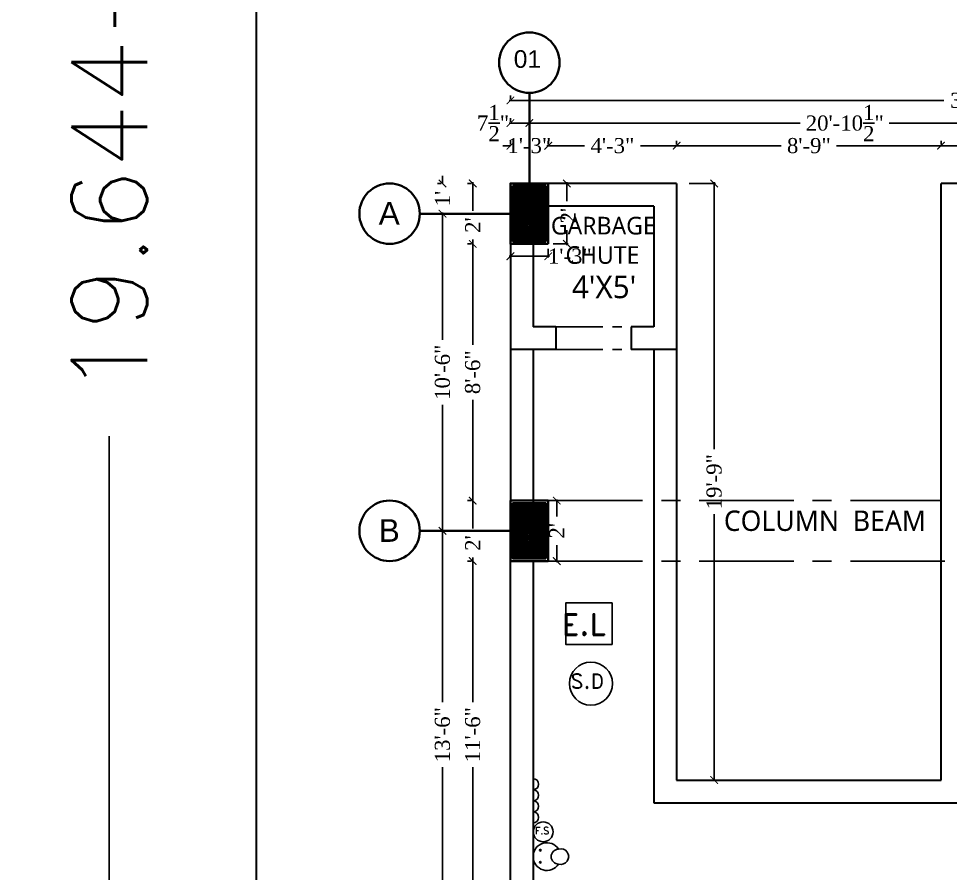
# Model space of a CAD drawing. Header units: inches. Extents: x 137014 to 144844, y -150241 to -148176.
# Drawn here: x 142011.2 to 142381.2, y -149678.9 to -149339.4 of the extents above; entities that cross this region are included whole.
import ezdxf

# ---------------------------------------------------------------- set-up
doc = ezdxf.new("R2010")
doc.units = ezdxf.units.IN
doc.header["$LTSCALE"] = 15
doc.header["$MEASUREMENT"] = 0
doc.header["$PDMODE"] = 2
doc.linetypes.add('CENTER', pattern=[2, 1.25, -0.25, 0.25, -0.25])
doc.linetypes.add('DASHEDX2', pattern=[1.5, 1, -0.5])
doc.layers.get('0').update_dxf_attribs({"linetype": 'CONTINUOUS'})
doc.layers.get('Defpoints').update_dxf_attribs({"linetype": 'CONTINUOUS'})
for name, color, linetype in [('COLUMN', 4, 'CONTINUOUS'), ('Column Hatch', 32, 'CONTINUOUS'), ('dimenion', 8, 'CONTINUOUS'), ('dooted', 7, 'DASHEDX2'), ('HACH', 8, 'CONTINUOUS'), ('HATCH', 252, 'CONTINUOUS'), ('TEXT', 2, 'CONTINUOUS')]:
    doc.layers.add(name, color=color, linetype=linetype)
doc.layers.add('tex2', color=2, linetype='CONTINUOUS', lineweight=0)
doc.layers.add('WALL', color=1, linetype='CONTINUOUS', lineweight=30)
doc.styles.add('arial', font='times.ttf')
doc.styles.add('ROMANS', font='romans.shx')
doc.styles.get("Standard").update_dxf_attribs({"font": 'romand.shx', "height": 8})
doc.styles.add('times', font='times.ttf', dxfattribs={"height": 6})
doc.dimstyles.new('AHSAN', dxfattribs={"dimtxt": 8, "dimasz": 2, "dimexe": 0, "dimexo": 0, "dimgap": 0, "dimtad": 0, "dimdec": 4, "dimzin": 0, "dimdsep": 46, "dimlunit": 4, "dimtxsty": 'ROMANS', "dimblk1": 'OBLIQUE', "dimblk2": 'OBLIQUE', "dimsah": 1, "dimcen": 0, "dimdle": 2, "dimclrd": 256, "dimclre": 256, "dimclrt": 5, "dimadec": 0, "dimazin": 0, "dimtfac": 1, "dimtdec": 4, "dimtofl": 0, "dimtmove": 1, "dimatfit": 3, "dimldrblk": 'OBLIQUE', "dimfxl": 12, "dimfxlon": 1, "dimtolj": 1, "dimtzin": 0, "dimarcsym": 0})
doc.dimstyles.new('NAUMAN', dxfattribs={"dimtxt": 7, "dimasz": 3, "dimexe": 0.5, "dimexo": 2, "dimgap": 3, "dimtad": 0, "dimdec": 1, "dimzin": 0, "dimdsep": 46, "dimlunit": 4, "dimtxsty": 'times', "dimblk1": 'ARCHTICK', "dimblk2": 'ARCHTICK', "dimsah": 1, "dimcen": 0, "dimdle": 0.5, "dimclrd": 256, "dimclre": 256, "dimclrt": 2, "dimadec": 0, "dimazin": 0, "dimtfac": 1, "dimtdec": 1, "dimtix": 1, "dimtofl": 0, "dimtmove": 1, "dimatfit": 3, "dimldrblk": 'ARCHTICK', "dimfxl": 4, "dimtolj": 1, "dimtzin": 0, "dimarcsym": 0})

# ---------------------------------------------------------------- blocks, each defined once
blk = doc.blocks.new('_ARCHTICK')
at = {"color": 0, "linetype": 'ByBlock', "const_width": 0.15}
blk.add_lwpolyline([(-0.5, -0.5), (0.5, 0.5)], dxfattribs=at)
blk = doc.blocks.new('*D1028')
at = {"layer": 'Defpoints', "color": 0, "ltscale": 5, "transparency": 16777216}
for p in [(142221.49, -149530.84), (142221.49, -149554.84), (142224.89, -149554.84)]:
    blk.add_point(p, dxfattribs=at)
at = {"layer": 'dimenion', "lineweight": -2, "ltscale": 5, "transparency": 16777216}
for p, q in [((142223.49, -149530.84), (142225.39, -149530.84)), ((142224.89, -149530.34), (142224.89, -149537.11)), ((142224.89, -149555.34), (142224.89, -149548.57)), ((142223.49, -149554.84), (142225.39, -149554.84))]:
    blk.add_line(p, q, dxfattribs=at)
at = {"layer": 'dimenion', "lineweight": -2, "ltscale": 5, "transparency": 16777216, "xscale": 3, "yscale": 3, "zscale": 3}
for p, rotation in [((142224.89, -149530.84), 90), ((142224.89, -149554.84), 270)]:
    blk.add_blockref('_ARCHTICK', p, dxfattribs=dict(at, rotation=rotation))
at = {"layer": 'dimenion', "color": 2, "ltscale": 5, "transparency": 16777216, "insert": (142224.89, -149542.84), "char_height": 6, "attachment_point": 5, "rotation": 90, "style": 'times'}
blk.add_mtext("\\A1;2'", dxfattribs=at)
blk = doc.blocks.new('*D1029')
at = {"layer": 'Defpoints', "color": 0, "ltscale": 5, "transparency": 16777216}
for p in [(142275.49, -149404.84), (142272.49, -149641.84), (142287.38, -149641.84)]:
    blk.add_point(p, dxfattribs=at)
at = {"layer": 'HATCH', "lineweight": -2, "ltscale": 5, "transparency": 16777216}
for p, q in [((142277.49, -149404.84), (142287.88, -149404.84)), ((142287.38, -149404.34), (142287.38, -149510.43)), ((142287.38, -149642.34), (142287.38, -149536.26)), ((142274.49, -149641.84), (142287.88, -149641.84))]:
    blk.add_line(p, q, dxfattribs=at)
at = {"layer": 'HATCH', "lineweight": -2, "ltscale": 5, "transparency": 16777216, "xscale": 3, "yscale": 3, "zscale": 3}
for p, rotation in [((142287.38, -149404.84), 90), ((142287.38, -149641.84), 270)]:
    blk.add_blockref('_ARCHTICK', p, dxfattribs=dict(at, rotation=rotation))
at = {"layer": 'HATCH', "color": 2, "ltscale": 5, "transparency": 16777216, "insert": (142287.38, -149523.34), "char_height": 6, "attachment_point": 5, "rotation": 90, "style": 'times'}
blk.add_mtext('\\A1;19\'-9"', dxfattribs=at)
blk = doc.blocks.new('*D1033')
at = {"layer": 'Defpoints', "color": 0, "ltscale": 5, "transparency": 16777216}
for p in [(142221.49, -149404.84), (142221.49, -149428.84), (142228.9, -149428.84)]:
    blk.add_point(p, dxfattribs=at)
at = {"layer": 'dimenion', "lineweight": -2, "ltscale": 5, "transparency": 16777216}
for p, q in [((142223.49, -149404.84), (142229.4, -149404.84)), ((142228.9, -149404.34), (142228.9, -149411.93)), ((142228.9, -149429.34), (142228.9, -149423.39)), ((142223.49, -149428.84), (142229.4, -149428.84))]:
    blk.add_line(p, q, dxfattribs=at)
at = {"layer": 'dimenion', "lineweight": -2, "ltscale": 5, "transparency": 16777216, "xscale": 3, "yscale": 3, "zscale": 3}
for p, rotation in [((142228.9, -149404.84), 90), ((142228.9, -149428.84), 270)]:
    blk.add_blockref('_ARCHTICK', p, dxfattribs=dict(at, rotation=rotation))
at = {"layer": 'dimenion', "color": 2, "ltscale": 5, "transparency": 16777216, "insert": (142229.39, -149417.66), "char_height": 6, "attachment_point": 5, "rotation": 90, "style": 'times'}
blk.add_mtext("\\A1;2'", dxfattribs=at)
blk = doc.blocks.new('*D1034')
at = {"layer": 'Defpoints', "color": 0, "ltscale": 5, "transparency": 16777216}
for p in [(142206.49, -149428.84), (142221.49, -149428.84), (142206.49, -149433.76)]:
    blk.add_point(p, dxfattribs=at)
at = {"layer": 'dimenion', "lineweight": -2, "ltscale": 5, "transparency": 16777216}
for p, q in [((142206.49, -149430.84), (142206.49, -149434.26)), ((142221.49, -149430.84), (142221.49, -149434.26)), ((142221.99, -149433.76), (142205.99, -149433.76))]:
    blk.add_line(p, q, dxfattribs=at)
at = {"layer": 'dimenion', "lineweight": -2, "ltscale": 5, "transparency": 16777216, "xscale": 3, "yscale": 3, "zscale": 3, "rotation": 180}
blk.add_blockref('_ARCHTICK', (142206.49, -149433.76), dxfattribs=at)
at = {"layer": 'dimenion', "lineweight": -2, "ltscale": 5, "transparency": 16777216, "xscale": 3, "yscale": 3, "zscale": 3}
blk.add_blockref('_ARCHTICK', (142221.49, -149433.76), dxfattribs=at)
at = {"layer": 'dimenion', "color": 2, "ltscale": 5, "transparency": 16777216, "insert": (142230.06, -149433.74), "char_height": 6, "attachment_point": 5, "style": 'times'}
blk.add_mtext('\\A1;1\'-3"', dxfattribs=at)
blk = doc.blocks.new('*D1038')
at = {"layer": 'Defpoints', "color": 0, "ltscale": 5, "transparency": 16777216}
for p in [(142272.49, -149389.84), (142272.49, -149389.84), (142377.49, -149389.84)]:
    blk.add_point(p, dxfattribs=at)
at = {"layer": 'HATCH', "lineweight": -2, "ltscale": 5, "transparency": 16777216}
for p, q in [((142272.49, -149387.84), (142272.49, -149389.34)), ((142377.49, -149387.84), (142377.49, -149389.34)), ((142271.99, -149389.84), (142314.04, -149389.84)), ((142377.99, -149389.84), (142335.93, -149389.84))]:
    blk.add_line(p, q, dxfattribs=at)
at = {"layer": 'HATCH', "lineweight": -2, "ltscale": 5, "transparency": 16777216, "xscale": 3, "yscale": 3, "zscale": 3, "rotation": 180}
blk.add_blockref('_ARCHTICK', (142272.49, -149389.84), dxfattribs=at)
at = {"layer": 'HATCH', "lineweight": -2, "ltscale": 5, "transparency": 16777216, "xscale": 3, "yscale": 3, "zscale": 3}
blk.add_blockref('_ARCHTICK', (142377.49, -149389.84), dxfattribs=at)
at = {"layer": 'HATCH', "color": 2, "ltscale": 5, "transparency": 16777216, "insert": (142324.99, -149389.84), "char_height": 6, "attachment_point": 5, "style": 'times'}
blk.add_mtext('\\A1;8\'-9"', dxfattribs=at)
blk = doc.blocks.new('*D1039')
at = {"layer": 'Defpoints', "color": 0, "ltscale": 5, "transparency": 16777216}
for p in [(142206.49, -149389.84), (142206.49, -149389.84), (142221.49, -149389.84)]:
    blk.add_point(p, dxfattribs=at)
at = {"layer": 'HATCH', "lineweight": -2, "ltscale": 5, "transparency": 16777216}
for p, q in [((142206.49, -149387.84), (142206.49, -149389.34)), ((142221.49, -149387.84), (142221.49, -149389.34)), ((142206.49, -149389.84), (142203.49, -149389.84)), ((142221.49, -149389.84), (142224.49, -149389.84))]:
    blk.add_line(p, q, dxfattribs=at)
at = {"layer": 'HATCH', "lineweight": -2, "ltscale": 5, "transparency": 16777216, "xscale": 3, "yscale": 3, "zscale": 3}
blk.add_blockref('_ARCHTICK', (142206.49, -149389.84), dxfattribs=at)
at = {"layer": 'HATCH', "lineweight": -2, "ltscale": 5, "transparency": 16777216, "xscale": 3, "yscale": 3, "zscale": 3, "rotation": 180}
blk.add_blockref('_ARCHTICK', (142221.49, -149389.84), dxfattribs=at)
at = {"layer": 'HATCH', "color": 2, "ltscale": 5, "transparency": 16777216, "insert": (142213.99, -149389.84), "char_height": 6, "attachment_point": 5, "style": 'times'}
blk.add_mtext('\\A1;1\'-3"', dxfattribs=at)
blk = doc.blocks.new('*D1040')
at = {"layer": 'Defpoints', "color": 0, "ltscale": 5, "transparency": 16777216}
for p in [(142221.49, -149389.84), (142272.49, -149389.84), (142272.49, -149389.84)]:
    blk.add_point(p, dxfattribs=at)
at = {"layer": 'HATCH', "lineweight": -2, "ltscale": 5, "transparency": 16777216}
for p, q in [((142221.49, -149387.84), (142221.49, -149389.34)), ((142272.49, -149387.84), (142272.49, -149389.34)), ((142220.99, -149389.84), (142235.84, -149389.84)), ((142272.99, -149389.84), (142258.13, -149389.84))]:
    blk.add_line(p, q, dxfattribs=at)
at = {"layer": 'HATCH', "lineweight": -2, "ltscale": 5, "transparency": 16777216, "xscale": 3, "yscale": 3, "zscale": 3, "rotation": 180}
blk.add_blockref('_ARCHTICK', (142221.49, -149389.84), dxfattribs=at)
at = {"layer": 'HATCH', "lineweight": -2, "ltscale": 5, "transparency": 16777216, "xscale": 3, "yscale": 3, "zscale": 3}
blk.add_blockref('_ARCHTICK', (142272.49, -149389.84), dxfattribs=at)
at = {"layer": 'HATCH', "color": 2, "ltscale": 5, "transparency": 16777216, "insert": (142246.99, -149389.84), "char_height": 6, "attachment_point": 5, "style": 'times'}
blk.add_mtext('\\A1;4\'-3"', dxfattribs=at)
blk = doc.blocks.new('*D1041')
at = {"layer": 'Defpoints', "color": 0, "ltscale": 5, "transparency": 16777216}
for p in [(142377.49, -149389.84), (142452.49, -149389.84), (142452.49, -149389.84)]:
    blk.add_point(p, dxfattribs=at)
at = {"layer": 'HATCH', "lineweight": -2, "ltscale": 5, "transparency": 16777216}
for p, q in [((142377.49, -149387.84), (142377.49, -149389.34)), ((142452.49, -149387.84), (142452.49, -149389.34)), ((142376.99, -149389.84), (142403.96, -149389.84)), ((142452.99, -149389.84), (142426.01, -149389.84))]:
    blk.add_line(p, q, dxfattribs=at)
at = {"layer": 'HATCH', "lineweight": -2, "ltscale": 5, "transparency": 16777216, "xscale": 3, "yscale": 3, "zscale": 3, "rotation": 180}
blk.add_blockref('_ARCHTICK', (142377.49, -149389.84), dxfattribs=at)
at = {"layer": 'HATCH', "lineweight": -2, "ltscale": 5, "transparency": 16777216, "xscale": 3, "yscale": 3, "zscale": 3}
blk.add_blockref('_ARCHTICK', (142452.49, -149389.84), dxfattribs=at)
at = {"layer": 'HATCH', "color": 2, "ltscale": 5, "transparency": 16777216, "insert": (142414.99, -149389.84), "char_height": 6, "attachment_point": 5, "style": 'times'}
blk.add_mtext('\\A1;6\'-3"', dxfattribs=at)
blk = doc.blocks.new('*D1045')
at = {"layer": 'Defpoints', "color": 0, "ltscale": 5, "transparency": 16777216}
for p in [(142213.99, -149380.84), (142464.49, -149380.84), (142464.49, -149380.84)]:
    blk.add_point(p, dxfattribs=at)
at = {"layer": 'HATCH', "lineweight": -2, "ltscale": 5, "transparency": 16777216}
for p, q in [((142213.49, -149380.84), (142321.59, -149380.84)), ((142213.99, -149378.84), (142213.99, -149380.34)), ((142464.99, -149380.84), (142356.88, -149380.84)), ((142464.49, -149378.84), (142464.49, -149380.34))]:
    blk.add_line(p, q, dxfattribs=at)
at = {"layer": 'HATCH', "lineweight": -2, "ltscale": 5, "transparency": 16777216, "xscale": 3, "yscale": 3, "zscale": 3, "rotation": 180}
blk.add_blockref('_ARCHTICK', (142213.99, -149380.84), dxfattribs=at)
at = {"layer": 'HATCH', "lineweight": -2, "ltscale": 5, "transparency": 16777216, "xscale": 3, "yscale": 3, "zscale": 3}
blk.add_blockref('_ARCHTICK', (142464.49, -149380.84), dxfattribs=at)
at = {"layer": 'HATCH', "color": 2, "ltscale": 5, "transparency": 16777216, "insert": (142339.24, -149380.84), "char_height": 6, "attachment_point": 5, "style": 'times'}
blk.add_mtext('\\A1;20\'-10{\\H1.000000x;\\S1/2;}"', dxfattribs=at)
blk = doc.blocks.new('*D1048')
at = {"layer": 'Defpoints', "color": 0, "ltscale": 5, "transparency": 16777216}
for p in [(142206.49, -149380.84), (142206.49, -149380.84), (142213.99, -149380.84)]:
    blk.add_point(p, dxfattribs=at)
at = {"layer": 'HATCH', "lineweight": -2, "ltscale": 5, "transparency": 16777216}
for p, q in [((142214.49, -149380.84), (142205.99, -149380.84)), ((142206.49, -149378.84), (142206.49, -149380.34)), ((142213.99, -149378.84), (142213.99, -149380.34))]:
    blk.add_line(p, q, dxfattribs=at)
at = {"layer": 'HATCH', "lineweight": -2, "ltscale": 5, "transparency": 16777216, "xscale": 3, "yscale": 3, "zscale": 3, "rotation": 180}
blk.add_blockref('_ARCHTICK', (142206.49, -149380.84), dxfattribs=at)
at = {"layer": 'HATCH', "lineweight": -2, "ltscale": 5, "transparency": 16777216, "xscale": 3, "yscale": 3, "zscale": 3}
blk.add_blockref('_ARCHTICK', (142213.99, -149380.84), dxfattribs=at)
at = {"layer": 'HATCH', "color": 2, "ltscale": 5, "transparency": 16777216, "insert": (142199.57, -149380.84), "char_height": 6, "attachment_point": 5, "style": 'times'}
blk.add_mtext('\\A1;7{\\H1.000000x;\\S1/2;}"', dxfattribs=at)
blk = doc.blocks.new('*D1049')
at = {"layer": 'Defpoints', "color": 0, "ltscale": 5, "transparency": 16777216}
for p in [(142206.49, -149371.84), (142566.49, -149371.84), (142566.49, -149371.84)]:
    blk.add_point(p, dxfattribs=at)
at = {"layer": 'HATCH', "lineweight": -2, "ltscale": 5, "transparency": 16777216}
for p, q in [((142206.49, -149369.84), (142206.49, -149371.34)), ((142566.49, -149369.84), (142566.49, -149371.34)), ((142205.99, -149371.84), (142378.63, -149371.84)), ((142566.99, -149371.84), (142394.35, -149371.84))]:
    blk.add_line(p, q, dxfattribs=at)
at = {"layer": 'HATCH', "lineweight": -2, "ltscale": 5, "transparency": 16777216, "xscale": 3, "yscale": 3, "zscale": 3, "rotation": 180}
blk.add_blockref('_ARCHTICK', (142206.49, -149371.84), dxfattribs=at)
at = {"layer": 'HATCH', "lineweight": -2, "ltscale": 5, "transparency": 16777216, "xscale": 3, "yscale": 3, "zscale": 3}
blk.add_blockref('_ARCHTICK', (142566.49, -149371.84), dxfattribs=at)
at = {"layer": 'HATCH', "color": 2, "ltscale": 5, "transparency": 16777216, "insert": (142386.49, -149371.84), "char_height": 6, "attachment_point": 5, "style": 'times'}
blk.add_mtext("\\A1;30'", dxfattribs=at)
blk = doc.blocks.new('*D1068')
at = {"layer": 'Defpoints', "color": 0, "ltscale": 5, "transparency": 16777216}
for p in [(142179.49, -149404.84), (142179.49, -149404.84), (142179.49, -149416.84)]:
    blk.add_point(p, dxfattribs=at)
at = {"layer": 'HATCH', "lineweight": -2, "ltscale": 5, "transparency": 16777216}
for p, q in [((142179.49, -149404.84), (142179.49, -149401.84)), ((142177.49, -149404.84), (142178.99, -149404.84)), ((142177.49, -149416.84), (142178.99, -149416.84)), ((142179.49, -149416.84), (142179.49, -149419.84))]:
    blk.add_line(p, q, dxfattribs=at)
at = {"layer": 'HATCH', "lineweight": -2, "ltscale": 5, "transparency": 16777216, "xscale": 3, "yscale": 3, "zscale": 3}
for p, rotation in [((142179.49, -149404.84), 270), ((142179.49, -149416.84), 90)]:
    blk.add_blockref('_ARCHTICK', p, dxfattribs=dict(at, rotation=rotation))
at = {"layer": 'HATCH', "color": 2, "ltscale": 5, "transparency": 16777216, "insert": (142179.49, -149410.84), "char_height": 6, "attachment_point": 5, "rotation": 90, "style": 'times'}
blk.add_mtext("\\A1;1'", dxfattribs=at)
blk = doc.blocks.new('*D1069')
at = {"layer": 'Defpoints', "color": 0, "ltscale": 5, "transparency": 16777216}
for p in [(142179.49, -149416.84), (142179.49, -149542.84), (142179.49, -149542.84)]:
    blk.add_point(p, dxfattribs=at)
at = {"layer": 'HATCH', "lineweight": -2, "ltscale": 5, "transparency": 16777216}
for p, q in [((142177.49, -149416.84), (142178.99, -149416.84)), ((142179.49, -149416.34), (142179.49, -149466.93)), ((142179.49, -149543.34), (142179.49, -149492.76)), ((142177.49, -149542.84), (142178.99, -149542.84))]:
    blk.add_line(p, q, dxfattribs=at)
at = {"layer": 'HATCH', "lineweight": -2, "ltscale": 5, "transparency": 16777216, "xscale": 3, "yscale": 3, "zscale": 3}
for p, rotation in [((142179.49, -149416.84), 90), ((142179.49, -149542.84), 270)]:
    blk.add_blockref('_ARCHTICK', p, dxfattribs=dict(at, rotation=rotation))
at = {"layer": 'HATCH', "color": 2, "ltscale": 5, "transparency": 16777216, "insert": (142179.49, -149479.84), "char_height": 6, "attachment_point": 5, "rotation": 90, "style": 'times'}
blk.add_mtext('\\A1;10\'-6"', dxfattribs=at)
blk = doc.blocks.new('*D1070')
at = {"layer": 'Defpoints', "color": 0, "ltscale": 5, "transparency": 16777216}
for p in [(142179.49, -149542.84), (142179.49, -149704.84), (142179.49, -149704.84)]:
    blk.add_point(p, dxfattribs=at)
at = {"layer": 'HATCH', "lineweight": -2, "ltscale": 5, "transparency": 16777216}
for p, q in [((142177.49, -149542.84), (142178.99, -149542.84)), ((142179.49, -149542.34), (142179.49, -149610.93)), ((142179.49, -149705.34), (142179.49, -149636.76)), ((142177.49, -149704.84), (142178.99, -149704.84))]:
    blk.add_line(p, q, dxfattribs=at)
at = {"layer": 'HATCH', "lineweight": -2, "ltscale": 5, "transparency": 16777216, "xscale": 3, "yscale": 3, "zscale": 3}
for p, rotation in [((142179.49, -149542.84), 90), ((142179.49, -149704.84), 270)]:
    blk.add_blockref('_ARCHTICK', p, dxfattribs=dict(at, rotation=rotation))
at = {"layer": 'HATCH', "color": 2, "ltscale": 5, "transparency": 16777216, "insert": (142179.49, -149623.84), "char_height": 6, "attachment_point": 5, "rotation": 90, "style": 'times'}
blk.add_mtext('\\A1;13\'-6"', dxfattribs=at)
blk = doc.blocks.new('*D1075')
at = {"layer": 'Defpoints', "color": 0, "ltscale": 5, "transparency": 16777216}
for p in [(142191.49, -149404.84), (142191.49, -149428.84), (142191.49, -149428.84)]:
    blk.add_point(p, dxfattribs=at)
at = {"layer": 'HATCH', "lineweight": -2, "ltscale": 5, "transparency": 16777216}
for p, q in [((142189.49, -149404.84), (142190.99, -149404.84)), ((142191.49, -149404.34), (142191.49, -149415.67)), ((142189.49, -149428.84), (142190.99, -149428.84)), ((142191.49, -149429.34), (142191.49, -149427.13))]:
    blk.add_line(p, q, dxfattribs=at)
at = {"layer": 'HATCH', "lineweight": -2, "ltscale": 5, "transparency": 16777216, "xscale": 3, "yscale": 3, "zscale": 3}
for p, rotation in [((142191.49, -149404.84), 90), ((142191.49, -149428.84), 270)]:
    blk.add_blockref('_ARCHTICK', p, dxfattribs=dict(at, rotation=rotation))
at = {"layer": 'HATCH', "color": 2, "ltscale": 5, "transparency": 16777216, "insert": (142191.49, -149421.4), "char_height": 6, "attachment_point": 5, "rotation": 90, "style": 'times'}
blk.add_mtext("\\A1;2'", dxfattribs=at)
blk = doc.blocks.new('*D1076')
at = {"layer": 'Defpoints', "color": 0, "ltscale": 5, "transparency": 16777216}
for p in [(142191.49, -149428.84), (142191.49, -149530.84), (142191.49, -149530.84)]:
    blk.add_point(p, dxfattribs=at)
at = {"layer": 'HATCH', "lineweight": -2, "ltscale": 5, "transparency": 16777216}
for p, q in [((142189.49, -149428.84), (142190.99, -149428.84)), ((142191.49, -149428.34), (142191.49, -149468.89)), ((142191.49, -149531.34), (142191.49, -149490.79)), ((142189.49, -149530.84), (142190.99, -149530.84))]:
    blk.add_line(p, q, dxfattribs=at)
at = {"layer": 'HATCH', "lineweight": -2, "ltscale": 5, "transparency": 16777216, "xscale": 3, "yscale": 3, "zscale": 3}
for p, rotation in [((142191.49, -149428.84), 90), ((142191.49, -149530.84), 270)]:
    blk.add_blockref('_ARCHTICK', p, dxfattribs=dict(at, rotation=rotation))
at = {"layer": 'HATCH', "color": 2, "ltscale": 5, "transparency": 16777216, "insert": (142191.49, -149479.84), "char_height": 6, "attachment_point": 5, "rotation": 90, "style": 'times'}
blk.add_mtext('\\A1;8\'-6"', dxfattribs=at)
blk = doc.blocks.new('*D1077')
at = {"layer": 'Defpoints', "color": 0, "ltscale": 5, "transparency": 16777216}
for p in [(142191.49, -149530.84), (142191.49, -149554.84), (142191.49, -149554.84)]:
    blk.add_point(p, dxfattribs=at)
at = {"layer": 'HATCH', "lineweight": -2, "ltscale": 5, "transparency": 16777216}
for p, q in [((142189.49, -149530.84), (142190.99, -149530.84)), ((142191.49, -149530.34), (142191.49, -149541.98)), ((142189.49, -149554.84), (142190.99, -149554.84)), ((142191.49, -149555.34), (142191.49, -149553.44))]:
    blk.add_line(p, q, dxfattribs=at)
at = {"layer": 'HATCH', "lineweight": -2, "ltscale": 5, "transparency": 16777216, "xscale": 3, "yscale": 3, "zscale": 3}
for p, rotation in [((142191.49, -149530.84), 90), ((142191.49, -149554.84), 270)]:
    blk.add_blockref('_ARCHTICK', p, dxfattribs=dict(at, rotation=rotation))
at = {"layer": 'HATCH', "color": 2, "ltscale": 5, "transparency": 16777216, "insert": (142191.49, -149547.71), "char_height": 6, "attachment_point": 5, "rotation": 90, "style": 'times'}
blk.add_mtext("\\A1;2'", dxfattribs=at)
blk = doc.blocks.new('*D1078')
at = {"layer": 'Defpoints', "color": 0, "ltscale": 5, "transparency": 16777216}
for p in [(142191.49, -149554.84), (142191.49, -149692.84), (142191.49, -149692.84)]:
    blk.add_point(p, dxfattribs=at)
at = {"layer": 'HATCH', "lineweight": -2, "ltscale": 5, "transparency": 16777216}
for p, q in [((142189.49, -149554.84), (142190.99, -149554.84)), ((142191.49, -149554.34), (142191.49, -149610.93)), ((142191.49, -149693.34), (142191.49, -149636.76)), ((142189.49, -149692.84), (142190.99, -149692.84))]:
    blk.add_line(p, q, dxfattribs=at)
at = {"layer": 'HATCH', "lineweight": -2, "ltscale": 5, "transparency": 16777216, "xscale": 3, "yscale": 3, "zscale": 3}
for p, rotation in [((142191.49, -149554.84), 90), ((142191.49, -149692.84), 270)]:
    blk.add_blockref('_ARCHTICK', p, dxfattribs=dict(at, rotation=rotation))
at = {"layer": 'HATCH', "color": 2, "ltscale": 5, "transparency": 16777216, "insert": (142191.49, -149623.84), "char_height": 6, "attachment_point": 5, "rotation": 90, "style": 'times'}
blk.add_mtext('\\A1;11\'-6"', dxfattribs=at)
blk = doc.blocks.new('_OBLIQUE')
at = {"color": 0, "linetype": 'ByBlock'}
blk.add_line((-0.5, -0.5), (0.5, 0.5), dxfattribs=at)
blk = doc.blocks.new('*D1338')
at = {"layer": 'Defpoints', "color": 0, "ltscale": 5, "transparency": 16777216}
for p in [(142105.51, -148298.09), (142047.17, -150183.88), (142105.51, -150183.88)]:
    blk.add_point(p, dxfattribs=at)
at = {"layer": 'HACH', "lineweight": -2, "ltscale": 5, "transparency": 16777216}
for p, q in [((142047.17, -148296.09), (142047.17, -148976.7)), ((142059.17, -148298.09), (142047.17, -148298.09)), ((142047.17, -150185.88), (142047.17, -149505.27)), ((142059.17, -150183.88), (142047.17, -150183.88))]:
    blk.add_line(p, q, dxfattribs=at)
at = {"layer": 'HACH', "lineweight": -2, "ltscale": 5, "transparency": 16777216, "xscale": 2, "yscale": 2, "zscale": 2}
for p, rotation in [((142047.17, -148298.09), 90), ((142047.17, -150183.88), 270)]:
    blk.add_blockref('_OBLIQUE', p, dxfattribs=dict(at, rotation=rotation))
at = {"layer": 'HACH', "color": 5, "ltscale": 5, "transparency": 16777216, "insert": (142047.17, -149240.98), "char_height": 30, "attachment_point": 5, "rotation": 90, "style": 'ROMANS'}
blk.add_mtext('\\A1;19.644----157\'-1{\\H1.000000x;\\S13/16;}"', dxfattribs=at)

msp = doc.modelspace()

# ---------------------------------------------------------------- hatches: boundary and pattern name
at = {"layer": 'Column Hatch', "lineweight": 35}
h = msp.add_hatch(dxfattribs=at)
h.set_pattern_fill('ANSI37', color=256, scale=0.25)
h.set_pattern_definition([(45, (142554.48525, -149404.8425), (-0.561266, 0.561266), []), (135, (142554.48525, -149404.8425), (-0.561266, -0.561266), [])])
h.paths.add_polyline_path([(142220.48525, -149427.84248), (142207.48525, -149427.84248), (142207.48525, -149405.84248), (142220.48525, -149405.84248)])
h = msp.add_hatch(dxfattribs=at)
h.set_pattern_fill('ANSI37', color=256, scale=0.25)
h.set_pattern_definition([(45, (142554.48525, -149530.8425), (-0.561266, 0.561266), []), (135, (142554.48525, -149530.8425), (-0.561266, -0.561266), [])])
h.paths.add_polyline_path([(142220.48525, -149553.84248), (142207.48525, -149553.84248), (142207.48525, -149531.84248), (142220.48525, -149531.84248)])

# ---------------------------------------------------------------- linework, layer by layer
msp.add_line((142215.48525, -149641.32392), (142215.48525, -149658.86105))
at = {"ltscale": 0.22}
msp.add_lwpolyline([(142246.81848, -149571.4974), (142228.45923, -149571.4974), (142228.45923, -149587.99657), (142246.81848, -149587.99657)], close=True, dxfattribs=at)
for centre, radius in [((142238.4511, -149603.53408), 8.55115), ((142219.4845, -149662.43855), 3.93776), ((142218.31554, -149669.73263), 0.31799), ((142218.31554, -149674.50912), 0.31799)]:
    msp.add_circle(centre, radius, dxfattribs=at)
for centre in [(142215.48525, -149643.51606), (142215.48525, -149647.90034), (142215.48525, -149652.28462), (142215.48525, -149656.66891)]:
    msp.add_arc(centre, 2.19214, 270, 90)
for centre, radius, start, end in [((142220.99199, -149672.26787), 5.50674, 32.7653961, 327.2346039), ((142225.62258, -149672.26787), 2.98025, 90, 270), ((142226.49874, -149672.26787), 3.10637, 253.6173019, 106.3826981)]:
    msp.add_arc(centre, radius, start, end, dxfattribs=at)
at = {"layer": 'COLUMN', "lineweight": 35}
for p, q in [((142213.98525, -149404.84248), (142213.98525, -149368.84248)), ((142206.48525, -149416.84248), (142170.48525, -149416.84248)), ((142206.48525, -149542.84248), (142170.48525, -149542.84248))]:
    msp.add_line(p, q, dxfattribs=at)
for points in [[(142221.48525, -149428.84248), (142206.48525, -149428.84248), (142206.48525, -149404.84248), (142221.48525, -149404.84248)], [(142221.48525, -149554.84248), (142206.48525, -149554.84248), (142206.48525, -149530.84248), (142221.48525, -149530.84248)]]:
    msp.add_lwpolyline(points, close=True, dxfattribs=at)
for centre in [(142213.98525, -149356.84248), (142158.48525, -149416.84248), (142158.48525, -149542.84248)]:
    msp.add_circle(centre, 12, dxfattribs=at)
at = {"layer": 'Column Hatch', "lineweight": 35}
for points in [[(142220.48525, -149427.84248), (142207.48525, -149427.84248), (142207.48525, -149405.84248), (142220.48525, -149405.84248)], [(142220.48525, -149553.84248), (142207.48525, -149553.84248), (142207.48525, -149531.84248), (142220.48525, -149531.84248)]]:
    msp.add_lwpolyline(points, close=True, dxfattribs=at)
at = {"layer": 'dooted', "linetype": 'CENTER'}
for p, q in [((142224.48525, -149461.84248), (142254.48525, -149461.84248)), ((142224.48525, -149470.84248), (142254.48525, -149470.84248))]:
    msp.add_line(p, q, dxfattribs=at)
at = {"layer": 'dooted', "linetype": 'CENTER', "ltscale": 2}
for p, q in [((142221.48525, -149530.84248), (142377.48525, -149530.84248)), ((142221.48525, -149554.84248), (142557.48525, -149554.84248))]:
    msp.add_line(p, q, dxfattribs=at)
at = {"layer": 'WALL', "ltscale": 3}
msp.add_line((142105.51063, -148298.08812), (142105.51063, -150183.87713), dxfattribs=at)
at = {"layer": 'WALL'}
for p, q in [((142272.48525, -149404.84248), (142221.48525, -149404.84248)), ((142272.48525, -149404.84248), (142272.48525, -149641.84248)), ((142452.48525, -149404.84248), (142377.48525, -149404.84248)), ((142377.48525, -149641.84248), (142377.48525, -149404.84248)), ((142263.48525, -149413.84248), (142221.48525, -149413.84248)), ((142263.48525, -149413.84248), (142263.48525, -149461.84248)), ((142206.48525, -149428.84248), (142206.48525, -149548.84248)), ((142215.48525, -149428.84248), (142215.48525, -149461.84248)), ((142224.48525, -149461.84248), (142215.48525, -149461.84248)), ((142224.48525, -149461.84248), (142224.48525, -149470.84248)), ((142263.48525, -149461.84248), (142254.48525, -149461.84248)), ((142254.48525, -149461.84248), (142254.48525, -149470.84248)), ((142224.48525, -149470.84248), (142206.48525, -149470.84248)), ((142215.48525, -149470.84248), (142215.48525, -149548.84248)), ((142272.48525, -149470.84248), (142254.48525, -149470.84248)), ((142263.48525, -149470.84248), (142263.48525, -149650.84248)), ((142206.48525, -149692.84248), (142206.48525, -149554.84248)), ((142215.48525, -149554.84248), (142215.48525, -149692.84248)), ((142272.48525, -149641.84248), (142377.48525, -149641.84248)), ((142263.48525, -149650.84248), (142386.48525, -149650.84248))]:
    msp.add_line(p, q, dxfattribs=at)

# ---------------------------------------------------------------- texts
at = {"ltscale": 0.22, "attachment_point": 3}
for s, insert, char_height, width in [('E.L', (142244.07292, -149575.83276), 8.517973, 26.2972052), ('S.D', (142243.59675, -149599.6245), 5.915259, 5.6025929)]:
    msp.add_mtext(s, dxfattribs=dict(at, insert=insert, char_height=char_height, width=width))
at = {"color": 13, "ltscale": 0.22, "insert": (142221.85405, -149660.63821), "char_height": 2.723948, "width": 2.5799671, "attachment_point": 3}
msp.add_mtext('F.S', dxfattribs=at)
at = {"layer": 'tex2', "attachment_point": 5, "style": 'arial'}
for s, insert, char_height in [('{\\fArial|b0|i0|c0|p34;01}', (142213.2246, -149355.45362), 7), ('{\\fArial|b0|i0|c0|p34;A}', (142158.3505, -149416.71776), 9), ('{\\fArial|b0|i0|c0|p34;B}', (142158.3505, -149542.71776), 9)]:
    msp.add_mtext(s, dxfattribs=dict(at, insert=insert, char_height=char_height))
at = {"layer": 'TEXT'}
for s, insert, char_height, width, attachment_point in [("\\pi22.81686;{\\fTrebuchet MS|b0|i0|c0|p34;\\H0.77778x;GARBAGE\\P\\pi28.60307;CHUTE\\H1.2857x;\\P\\pi31.15372;4'X5'}", (142199.73923, -149418.09271), 9, 85.61633, 1), ('\\A1;{\\fTrebuchet MS|b0|i0|c0|p34;COLUMN  BEAM}', (142331.36456, -149534.78459), 8.1, 118.1902113, 2)]:
    msp.add_mtext(s, dxfattribs=dict(at, insert=insert, char_height=char_height, width=width, attachment_point=attachment_point))

# ---------------------------------------------------------------- dimensions: what is measured, and where the dimension line sits
at = {"layer": 'dimenion', "ltscale": 5}
for base, p1, p2, angle, picture, middle in [((142228.89908, -149428.84248), (142221.48525, -149404.84248), (142221.48525, -149428.84248), 270, '*D1033', (142229.3895, -149417.66381)), ((142206.48525, -149433.75969), (142221.48525, -149428.84248), (142206.48525, -149428.84248), 180, '*D1034', (142230.05804, -149433.74382))]:
    dim = msp.add_linear_dim(base=base, p1=p1, p2=p2, angle=angle, dimstyle='NAUMAN', dxfattribs=at)
    dim.commit()
    dim.dimension.update_dxf_attribs({"geometry": picture, "text_midpoint": middle, "dimtype": 161})
dim = msp.add_aligned_dim(p1=(142221.48525, -149530.84248), p2=(142221.48525, -149554.84248), distance=3.40248, dimstyle='NAUMAN', dxfattribs=at)
dim.commit()
dim.dimension.update_dxf_attribs({"geometry": '*D1028', "text_midpoint": (142224.88773, -149542.84248)})
at = {"layer": 'HACH', "ltscale": 5}
dim = msp.add_aligned_dim(p1=(142105.51063, -148298.08812), p2=(142105.51063, -150183.87713), distance=-58.33822, text='19.644----<>', dimstyle='AHSAN', override={"dimtxt": 30}, dxfattribs=at)
dim.commit()
dim.dimension.update_dxf_attribs({"geometry": '*D1338', "text_midpoint": (142047.17241, -149240.98262)})
at = {"layer": 'HATCH', "ltscale": 5}
for base, p1, p2, picture, middle in [((142566.48525, -149371.84248), (142206.48525, -149371.84248), (142566.48525, -149371.84248), '*D1049', (142386.48525, -149371.84248)), ((142206.48525, -149389.84248), (142221.48525, -149389.84248), (142206.48525, -149389.84248), '*D1039', (142213.98525, -149389.84248)), ((142272.48525, -149389.84248), (142221.48525, -149389.84248), (142272.48525, -149389.84248), '*D1040', (142246.98525, -149389.84248))]:
    dim = msp.add_linear_dim(base=base, p1=p1, p2=p2, dimstyle='NAUMAN', dxfattribs=at)
    dim.commit()
    dim.dimension.update_dxf_attribs({"geometry": picture, "text_midpoint": middle})
for base, p1, p2, angle, picture, middle, dimtype in [((142206.48525, -149380.84248), (142213.98525, -149380.84248), (142206.48525, -149380.84248), 180, '*D1048', (142199.5685, -149380.84248), 161), ((142191.48525, -149428.84248), (142191.48525, -149404.84248), (142191.48525, -149428.84248), 90, '*D1075', (142191.48525, -149421.4035), 160), ((142191.48525, -149554.84248), (142191.48525, -149530.84248), (142191.48525, -149554.84248), 90, '*D1077', (142191.48525, -149547.71429), 160)]:
    dim = msp.add_linear_dim(base=base, p1=p1, p2=p2, angle=angle, dimstyle='NAUMAN', dxfattribs=at)
    dim.commit()
    dim.dimension.update_dxf_attribs({"geometry": picture, "text_midpoint": middle, "dimtype": dimtype})
for p1, p2, picture, middle in [((142213.98525, -149380.84248), (142464.48525, -149380.84248), '*D1045', (142339.23525, -149380.84248)), ((142377.48525, -149389.84248), (142452.48525, -149389.84248), '*D1041', (142414.98525, -149389.84248))]:
    dim = msp.add_aligned_dim(p1=p1, p2=p2, distance=0, dimstyle='NAUMAN', dxfattribs=at)
    dim.commit()
    dim.dimension.update_dxf_attribs({"geometry": picture, "text_midpoint": middle})
for base, p1, p2, angle, picture, middle in [((142272.48525, -149389.84248), (142377.48525, -149389.84248), (142272.48525, -149389.84248), 180, '*D1038', (142324.98525, -149389.84248)), ((142179.48525, -149404.84248), (142179.48525, -149416.84248), (142179.48525, -149404.84248), 90, '*D1068', (142179.48525, -149410.84248)), ((142287.38144, -149641.84248), (142275.48525, -149404.84248), (142272.48525, -149641.84248), 90, '*D1029', (142287.38144, -149523.34248)), ((142179.48525, -149542.84248), (142179.48525, -149416.84248), (142179.48525, -149542.84248), 90, '*D1069', (142179.48525, -149479.84248)), ((142191.48525, -149530.84248), (142191.48525, -149428.84248), (142191.48525, -149530.84248), 90, '*D1076', (142191.48525, -149479.84248)), ((142179.48525, -149704.84248), (142179.48525, -149542.84248), (142179.48525, -149704.84248), 90, '*D1070', (142179.48525, -149623.84248)), ((142191.48525, -149692.84248), (142191.48525, -149554.84248), (142191.48525, -149692.84248), 90, '*D1078', (142191.48525, -149623.84248))]:
    dim = msp.add_linear_dim(base=base, p1=p1, p2=p2, angle=angle, dimstyle='NAUMAN', dxfattribs=at)
    dim.commit()
    dim.dimension.update_dxf_attribs({"geometry": picture, "text_midpoint": middle})

doc.saveas('drawing.dxf')
